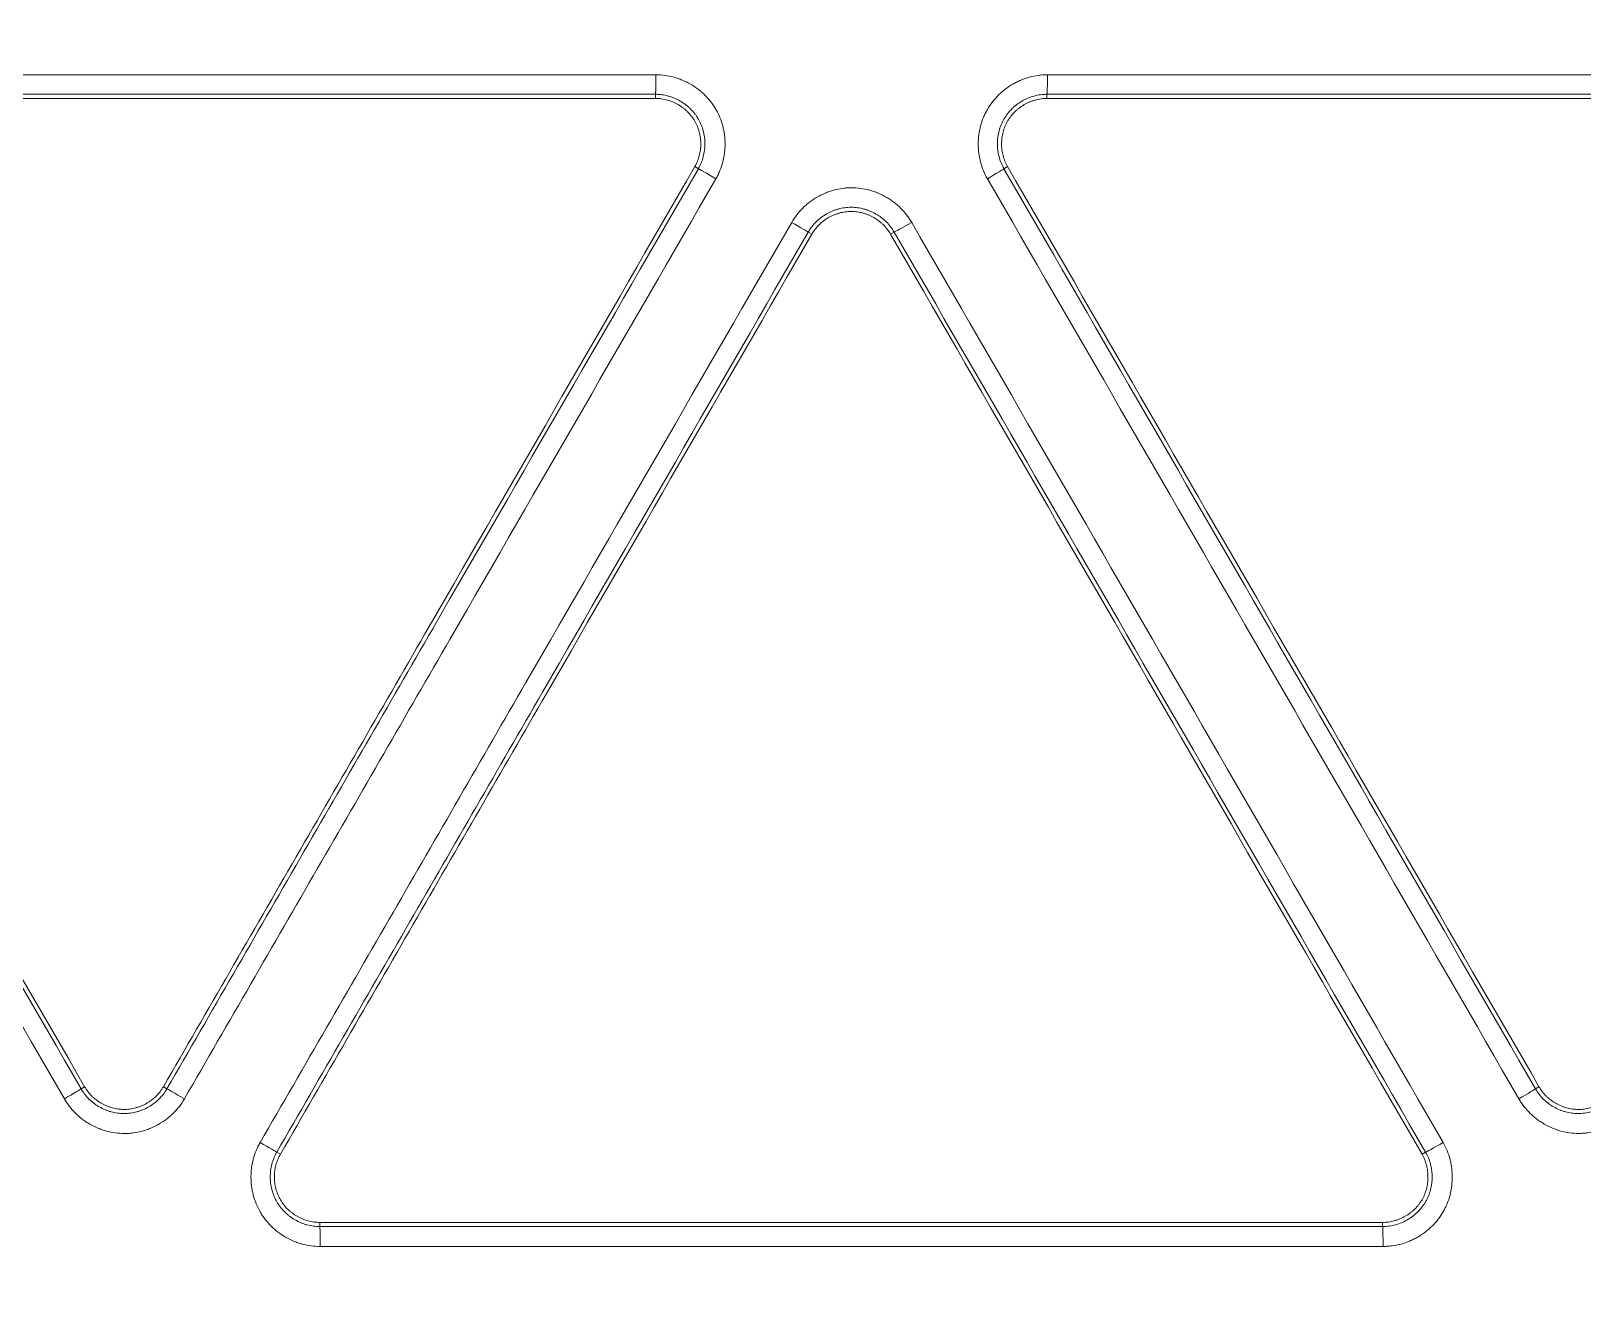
# Model space of a CAD drawing. Header units: inches. Extents: x 405346 to 489838, y -25612 to 14934.
# Drawn here: x 462932.48 to 462969.83, y 4199.66 to 4230.5 of the extents above; entities that cross this region are included whole.
import ezdxf

# ---------------------------------------------------------------- set-up
doc = ezdxf.new("R2010")
doc.units = ezdxf.units.IN
doc.header["$LTSCALE"] = 200
doc.header["$MEASUREMENT"] = 0
doc.layers.add('SS-EQ', color=2, linetype='Continuous', lineweight=20)

# ---------------------------------------------------------------- blocks, each defined once
blk = doc.blocks.new('4way무풍')
at = {"layer": 'SS-EQ'}
for p, q in [((152.775, -92.55), (152.774, -92.45)), ((162.196, -92.45), (162.196, -92.55)), ((153.808, -94.241), (153.722, -94.192)), ((161.249, -94.192), (161.162, -94.242)), ((156.538, -95.817), (156.451, -95.767)), ((158.519, -95.767), (158.433, -95.817)), ((138.953, -116.39), (139.039, -116.34)), ((140.935, -116.34), (141.021, -116.39)), ((173.949, -116.39), (174.036, -116.34)), ((143.663, -117.915), (143.75, -117.966)), ((171.221, -117.966), (171.307, -117.916)), ((144.698, -119.607), (144.698, -119.707)), ((170.273, -119.707), (170.273, -119.607))]:
    blk.add_line(p, q, dxfattribs=at)
for centre, major_axis, ratio, start_param, end_param in [((152.774, -91.976), (0, -0.474), 0.024767, 0.034917, 1.563028), ((162.196, -91.977), (0, -0.474), 0.026498, 0.034919, 1.563838), ((154.218, -94.478), (-0.41, 0.237), 0.005566, 4.686959, 6.248278), ((160.752, -94.478), (0.41, 0.237), 0.019345, 4.731269, 6.248272), ((156.041, -95.53), (-0.41, 0.237), 0.005739, 3.1765, 4.686779), ((158.929, -95.53), (0.41, 0.237), 0.019355, 3.176506, 4.730762), ((138.542, -116.626), (-0.41, -0.237), 0.020383, 1.581252, 3.106679), ((141.431, -116.626), (0.41, -0.237), 0.000494, 3.176499, 4.735575), ((173.539, -116.627), (0.41, 0.237), 0.020469, 4.731232, 6.248271), ((143.253, -117.679), (0.41, -0.237), 0.000296, 4.735729, 6.248279), ((171.717, -117.679), (0.41, 0.237), 0.02047, 3.176507, 4.730656), ((144.698, -120.18), (0, 0.474), 0.020009, 4.700276, 6.248114), ((170.272, -120.18), (0, 0.474), 0.02548, 4.703386, 6.248174)]:
    blk.add_ellipse(centre, major_axis=major_axis, ratio=ratio, start_param=start_param, end_param=end_param, dxfattribs=at)
for points, knots in [([(346.359, 0), (346.359, -27.812), (346.359, -55.624), (346.359, -97.341), (346.359, -111.247), (346.359, -139.059), (346.359, -152.965), (346.359, -180.777), (346.359, -194.683), (346.359, -222.494), (346.359, -236.4), (346.359, -257.259), (346.358, -264.212), (346.359, -272.903), (346.359, -274.641), (346.359, -277.249), (346.359, -278.118), (346.358, -279.856), (346.358, -280.725), (346.358, -282.029), (346.358, -282.463), (346.358, -283.333), (346.359, -283.767), (346.359, -284.419), (346.359, -284.636), (346.359, -285.071), (346.358, -285.288), (346.355, -285.723), (346.353, -285.94), (346.346, -286.374), (346.341, -286.592), (346.322, -287.243), (346.305, -287.678), (346.262, -288.546), (346.236, -288.98), (346.174, -289.849), (346.138, -290.283), (346.078, -290.934), (346.057, -291.151), (346.012, -291.585), (345.894, -292.666), (345.748, -293.741), (345.479, -295.45), (345.327, -296.299), (344.817, -298.834), (344.407, -300.505), (343.687, -302.982), (343.172, -304.624), (342.294, -307.059), (341.638, -308.663), (341.119, -309.858), (340.941, -310.256), (340.714, -310.751), (340.668, -310.85), (340.576, -311.047), (340.437, -311.343), (339.919, -312.422), (339.029, -314.158), (338.177, -315.66), (336.854, -317.881), (335.912, -319.32), (334.41, -321.418), (333.379, -322.796), (331.741, -324.801), (330.589, -326.095), (329.702, -327.051), (329.403, -327.366), (329.024, -327.758), (328.947, -327.836), (328.795, -327.992), (328.566, -328.224), (327.719, -329.07), (326.303, -330.412), (324.35, -332.111), (322.332, -333.722), (320.944, -334.738), (319.535, -335.724), (318.819, -336.202), (317.367, -337.13), (315.893, -338.028), (314.376, -338.866), (313.222, -339.473), (312.835, -339.671), (312.249, -339.963), (312.054, -340.059), (311.662, -340.249), (309.896, -341.094), (308.103, -341.848), (305.68, -342.75), (304.055, -343.316), (302.408, -343.813), (299.923, -344.506), (298.245, -344.898), (295.697, -345.382), (294.842, -345.525), (293.766, -345.682), (293.551, -345.712), (293.12, -345.771), (292.903, -345.799), (292.254, -345.88), (291.821, -345.929), (290.523, -346.062), (289.657, -346.132), (288.357, -346.21), (287.924, -346.232), (287.057, -346.265), (286.624, -346.277), (285.974, -346.288), (285.757, -346.291), (285.323, -346.293), (285.107, -346.294), (284.673, -346.294), (284.456, -346.294), (284.023, -346.294), (283.806, -346.293), (283.156, -346.293), (282.722, -346.293), (281.855, -346.293), (281.421, -346.293), (280.121, -346.293), (279.253, -346.294), (277.519, -346.294), (276.652, -346.294), (274.051, -346.294), (272.316, -346.294), (267.113, -346.294), (263.645, -346.293), (256.708, -346.293), (253.239, -346.294), (242.833, -346.294), (235.896, -346.294), (222.022, -346.294), (215.084, -346.294), (194.273, -346.294), (180.399, -346.294), (152.65, -346.294), (138.775, -346.294), (111.027, -346.294), (97.152, -346.294), (69.404, -346.294), (55.529, -346.294), (34.718, -346.294), (27.78, -346.294), (13.906, -346.294), (6.969, -346.294), (0.032, -346.294)], [0, 0, 0, 0, 0.125, 0.125, 0.1875, 0.1875, 0.25, 0.25, 0.3125, 0.3125, 0.375, 0.375, 0.40625, 0.40625, 0.414063, 0.414063, 0.417969, 0.417969, 0.421875, 0.421875, 0.423828, 0.423828, 0.425781, 0.425781, 0.426758, 0.426758, 0.427734, 0.427734, 0.428711, 0.428711, 0.429688, 0.429688, 0.431641, 0.431641, 0.433594, 0.433594, 0.435547, 0.435547, 0.436523, 0.436523, 0.4375, 0.441406, 0.441406, 0.445313, 0.445313, 0.453125, 0.453125, 0.457031, 0.460938, 0.464844, 0.464844, 0.466797, 0.466797, 0.467285, 0.467285, 0.467773, 0.46875, 0.472656, 0.476563, 0.476563, 0.484375, 0.484375, 0.488281, 0.492188, 0.496094, 0.496094, 0.498047, 0.498047, 0.498535, 0.498535, 0.499023, 0.5, 0.503906, 0.507813, 0.511719, 0.515625, 0.515625, 0.519531, 0.519531, 0.523438, 0.527344, 0.527344, 0.529297, 0.529297, 0.530273, 0.530273, 0.53125, 0.539063, 0.539063, 0.542969, 0.546875, 0.546875, 0.554688, 0.554688, 0.558594, 0.558594, 0.55957, 0.55957, 0.560547, 0.560547, 0.5625, 0.5625, 0.566406, 0.566406, 0.568359, 0.568359, 0.570313, 0.570313, 0.571289, 0.571289, 0.572266, 0.572266, 0.573242, 0.573242, 0.574219, 0.574219, 0.576172, 0.576172, 0.578125, 0.578125, 0.582031, 0.582031, 0.585938, 0.585938, 0.59375, 0.59375, 0.609375, 0.609375, 0.625, 0.625, 0.65625, 0.65625, 0.6875, 0.6875, 0.75, 0.75, 0.8125, 0.8125, 0.875, 0.875, 0.9375, 0.9375, 0.96875, 0.96875, 1, 1, 1, 1]), ([(0.032, -345.099), (6.961, -345.099), (13.891, -345.099), (27.75, -345.099), (34.679, -345.099), (55.467, -345.099), (69.326, -345.098), (97.044, -345.098), (110.903, -345.097), (138.621, -345.096), (152.48, -345.096), (180.197, -345.094), (194.056, -345.092), (214.845, -345.09), (221.774, -345.089), (235.633, -345.086), (242.562, -345.085), (256.421, -345.082), (263.351, -345.081), (272.013, -345.079), (273.745, -345.079), (276.343, -345.079), (277.21, -345.078), (278.942, -345.078), (279.808, -345.077), (281.107, -345.076), (281.541, -345.076), (282.407, -345.076), (282.84, -345.076), (283.706, -345.076), (284.139, -345.076), (284.789, -345.074), (285.005, -345.074), (285.438, -345.071), (285.655, -345.069), (286.304, -345.06), (286.737, -345.049), (287.602, -345.017), (288.034, -344.997), (289.33, -344.922), (290.194, -344.853), (291.488, -344.722), (291.92, -344.673), (292.566, -344.593), (292.782, -344.566), (293.212, -344.508), (294.286, -344.358), (295.351, -344.18), (297.891, -343.699), (299.563, -343.307), (302.039, -342.615), (303.679, -342.118), (305.297, -341.551), (307.709, -340.648), (309.296, -339.976), (311.056, -339.138), (311.349, -338.996), (311.641, -338.853), (311.836, -338.756), (311.933, -338.707), (312.418, -338.464), (312.803, -338.265), (313.951, -337.656), (314.704, -337.236), (316.19, -336.364), (316.921, -335.913), (318.363, -334.982), (319.073, -334.502), (320.472, -333.511), (321.849, -332.491), (323.849, -330.872), (325.784, -329.163), (327.03, -327.964), (327.795, -327.195), (327.947, -327.041), (328.25, -326.729), (328.401, -326.573), (328.849, -326.102), (329.145, -325.785), (330.019, -324.826), (331.153, -323.527), (332.763, -321.515), (333.776, -320.132), (334.759, -318.728), (335.235, -318.016), (336.157, -316.57), (336.603, -315.837), (337.465, -314.35), (338.296, -312.842), (339.065, -311.291), (339.481, -310.406), (339.527, -310.308), (339.618, -310.111), (339.754, -309.815), (340.065, -309.123), (340.322, -308.527), (340.821, -307.331), (341.451, -305.727), (342.288, -303.291), (342.776, -301.648), (343.454, -299.169), (343.836, -297.496), (344.302, -294.959), (344.439, -294.108), (344.619, -292.825), (344.702, -292.181), (344.786, -291.427), (344.82, -291.104), (344.842, -290.888), (344.853, -290.779), (344.946, -289.807), (345.01, -288.942), (345.078, -287.644), (345.096, -287.212), (345.116, -286.563), (345.122, -286.347), (345.13, -285.914), (345.133, -285.698), (345.138, -285.266), (345.139, -285.049), (345.14, -284.617), (345.14, -284.4), (345.141, -283.752), (345.141, -283.319), (345.141, -282.67), (345.141, -282.454), (345.141, -282.021), (345.141, -281.805), (345.142, -281.156), (345.142, -280.724), (345.143, -279.426), (345.143, -278.561), (345.144, -276.831), (345.144, -275.966), (345.145, -273.37), (345.145, -271.64), (345.146, -262.989), (345.148, -256.069), (345.152, -235.306), (345.154, -221.465), (345.157, -193.782), (345.159, -179.94), (345.161, -152.257), (345.161, -138.416), (345.162, -110.732), (345.163, -69.208), (345.164, -27.683), (345.164, 0)], [0, 0, 0, 0, 0.03125, 0.03125, 0.0625, 0.0625, 0.125, 0.125, 0.1875, 0.1875, 0.25, 0.25, 0.3125, 0.3125, 0.34375, 0.34375, 0.375, 0.375, 0.40625, 0.40625, 0.414063, 0.414063, 0.417969, 0.417969, 0.421875, 0.421875, 0.423828, 0.423828, 0.425781, 0.425781, 0.427734, 0.427734, 0.428711, 0.428711, 0.429688, 0.429688, 0.431641, 0.431641, 0.433594, 0.433594, 0.4375, 0.4375, 0.439453, 0.439453, 0.44043, 0.44043, 0.441406, 0.445313, 0.445313, 0.453125, 0.453125, 0.457031, 0.460938, 0.460938, 0.46875, 0.46875, 0.469727, 0.470215, 0.470215, 0.470703, 0.470703, 0.472656, 0.472656, 0.476563, 0.476563, 0.480469, 0.480469, 0.484375, 0.484375, 0.488281, 0.492188, 0.496094, 0.5, 0.5, 0.500977, 0.500977, 0.501953, 0.501953, 0.503906, 0.503906, 0.507813, 0.511719, 0.515625, 0.515625, 0.519531, 0.519531, 0.523438, 0.523438, 0.527344, 0.53125, 0.53125, 0.531738, 0.531738, 0.532227, 0.533203, 0.535156, 0.535156, 0.539063, 0.542969, 0.546875, 0.546875, 0.554688, 0.554688, 0.558594, 0.558594, 0.560547, 0.561523, 0.562012, 0.562012, 0.5625, 0.5625, 0.566406, 0.566406, 0.568359, 0.568359, 0.569336, 0.569336, 0.570313, 0.570313, 0.571289, 0.571289, 0.572266, 0.572266, 0.574219, 0.574219, 0.575195, 0.575195, 0.576172, 0.576172, 0.578125, 0.578125, 0.582031, 0.582031, 0.585938, 0.585938, 0.59375, 0.59375, 0.625, 0.625, 0.6875, 0.6875, 0.75, 0.75, 0.8125, 0.8125, 0.875, 1, 1, 1, 1]), ([(127.209, -91.981), (131.472, -91.981), (135.735, -91.981), (144.26, -91.981), (148.523, -91.98), (152.786, -91.98)], [0, 0, 0, 0, 0.5, 0.5, 1, 1, 1, 1]), ([(152.786, -91.98), (152.859, -91.98), (152.932, -91.985), (153.075, -92.005), (153.146, -92.019), (153.251, -92.047), (153.286, -92.058), (153.338, -92.076), (153.355, -92.082), (153.39, -92.095), (153.406, -92.102), (153.491, -92.137), (153.62, -92.201), (153.741, -92.282), (153.814, -92.337), (153.828, -92.349), (153.857, -92.372), (153.899, -92.407), (153.939, -92.444), (154.016, -92.521), (154.064, -92.575), (154.13, -92.661), (154.151, -92.69), (154.192, -92.751), (154.212, -92.782), (154.267, -92.877), (154.33, -93.007), (154.376, -93.145), (154.4, -93.233), (154.404, -93.25), (154.412, -93.286), (154.416, -93.304), (154.427, -93.358), (154.432, -93.394), (154.446, -93.502), (154.451, -93.574), (154.451, -93.683), (154.449, -93.738), (154.445, -93.792), (154.441, -93.829), (154.439, -93.847), (154.428, -93.938), (154.4, -94.08), (154.354, -94.217), (154.313, -94.318), (154.298, -94.352), (154.266, -94.418), (154.248, -94.45), (154.23, -94.482)], [0, 0, 0, 0, 0.0625, 0.0625, 0.125, 0.125, 0.15625, 0.15625, 0.171875, 0.171875, 0.1875, 0.1875, 0.25, 0.3125, 0.3125, 0.328125, 0.328125, 0.34375, 0.375, 0.375, 0.4375, 0.4375, 0.46875, 0.46875, 0.5, 0.5, 0.5625, 0.625, 0.625, 0.640625, 0.640625, 0.65625, 0.65625, 0.6875, 0.6875, 0.75, 0.75, 0.78125, 0.796875, 0.796875, 0.8125, 0.8125, 0.875, 0.9375, 0.9375, 0.96875, 0.96875, 1, 1, 1, 1]), ([(160.764, -94.482), (160.727, -94.418), (160.695, -94.353), (160.64, -94.219), (160.617, -94.15), (160.589, -94.045), (160.581, -94.009), (160.571, -93.955), (160.568, -93.937), (160.562, -93.901), (160.559, -93.883), (160.547, -93.793), (160.538, -93.648), (160.547, -93.503), (160.559, -93.412), (160.562, -93.394), (160.568, -93.358), (160.571, -93.34), (160.581, -93.286), (160.589, -93.251), (160.617, -93.146), (160.64, -93.077), (160.681, -92.977), (160.696, -92.944), (160.728, -92.878), (160.746, -92.845), (160.801, -92.751), (160.881, -92.63), (160.977, -92.522), (161.042, -92.457), (161.055, -92.445), (161.082, -92.42), (161.096, -92.408), (161.137, -92.372), (161.165, -92.349), (161.252, -92.282), (161.312, -92.242), (161.406, -92.188), (161.455, -92.162), (161.504, -92.139), (161.537, -92.123), (161.554, -92.116), (161.638, -92.081), (161.776, -92.034), (161.918, -92.005), (162.026, -91.99), (162.062, -91.986), (162.135, -91.981), (162.172, -91.98), (162.209, -91.98)], [0, 0, 0, 0, 0.0625, 0.0625, 0.125, 0.125, 0.15625, 0.15625, 0.171875, 0.171875, 0.1875, 0.1875, 0.25, 0.3125, 0.3125, 0.328125, 0.328125, 0.34375, 0.34375, 0.375, 0.375, 0.4375, 0.4375, 0.46875, 0.46875, 0.5, 0.5, 0.5625, 0.625, 0.625, 0.640625, 0.640625, 0.65625, 0.65625, 0.6875, 0.6875, 0.75, 0.75, 0.78125, 0.796875, 0.796875, 0.8125, 0.8125, 0.875, 0.9375, 0.9375, 0.96875, 0.96875, 1, 1, 1, 1]), ([(152.774, -92.45), (148.512, -92.45), (144.25, -92.45), (135.725, -92.45), (131.462, -92.45), (127.2, -92.45)], [0, 0, 0, 0, 0.5, 0.5, 1, 1, 1, 1]), ([(152.775, -92.55), (148.512, -92.55), (144.25, -92.55), (135.725, -92.55), (131.462, -92.55), (127.2, -92.55)], [0, 0, 0, 0, 0.5, 0.5, 1, 1, 1, 1]), ([(153.808, -94.241), (153.81, -94.238), (153.812, -94.236), (153.815, -94.23), (153.82, -94.221), (153.824, -94.213), (153.834, -94.195), (153.84, -94.184), (153.857, -94.148), (153.867, -94.124), (153.897, -94.052), (153.929, -93.954), (153.949, -93.852), (153.957, -93.787), (153.959, -93.773), (153.961, -93.747), (153.962, -93.734), (153.965, -93.695), (153.966, -93.669), (153.966, -93.591), (153.962, -93.54), (153.952, -93.462), (153.948, -93.437), (153.938, -93.385), (153.932, -93.36), (153.913, -93.284), (153.896, -93.235), (153.857, -93.139), (153.834, -93.092), (153.795, -93.024), (153.781, -93.002), (153.752, -92.959), (153.737, -92.938), (153.689, -92.876), (153.655, -92.837), (153.599, -92.783), (153.571, -92.756), (153.541, -92.731), (153.52, -92.714), (153.51, -92.706), (153.458, -92.667), (153.371, -92.609), (153.279, -92.563), (153.206, -92.533), (153.182, -92.523), (153.132, -92.506), (153.107, -92.499), (153.032, -92.478), (152.982, -92.468), (152.905, -92.457), (152.866, -92.453), (152.82, -92.451), (152.797, -92.45), (152.788, -92.45), (152.781, -92.45), (152.778, -92.45), (152.774, -92.45)], [0, 0, 0, 0, 0.003906, 0.003906, 0.007812, 0.015625, 0.015625, 0.03125, 0.03125, 0.0625, 0.0625, 0.125, 0.1875, 0.1875, 0.203125, 0.203125, 0.21875, 0.21875, 0.25, 0.25, 0.3125, 0.3125, 0.34375, 0.34375, 0.375, 0.375, 0.4375, 0.4375, 0.5, 0.5, 0.53125, 0.53125, 0.5625, 0.5625, 0.625, 0.625, 0.65625, 0.671875, 0.671875, 0.6875, 0.6875, 0.75, 0.8125, 0.8125, 0.84375, 0.84375, 0.875, 0.875, 0.9375, 0.9375, 0.96875, 0.984375, 0.992188, 0.996094, 0.996094, 1, 1, 1, 1]), ([(152.775, -92.55), (152.823, -92.55), (152.871, -92.553), (152.965, -92.566), (153.058, -92.586), (153.148, -92.617), (153.215, -92.644), (153.237, -92.654), (153.279, -92.676), (153.3, -92.687), (153.362, -92.723), (153.402, -92.749), (153.459, -92.792), (153.477, -92.807), (153.513, -92.839), (153.531, -92.855), (153.582, -92.906), (153.645, -92.977), (153.698, -93.056), (153.734, -93.118), (153.746, -93.139), (153.767, -93.182), (153.776, -93.204), (153.803, -93.27), (153.818, -93.315), (153.836, -93.384), (153.844, -93.419), (153.85, -93.454), (153.854, -93.478), (153.856, -93.49), (153.863, -93.549), (153.869, -93.645), (153.863, -93.739), (153.854, -93.811), (153.851, -93.834), (153.842, -93.881), (153.836, -93.905), (153.818, -93.974), (153.803, -94.019), (153.767, -94.107), (153.746, -94.15), (153.722, -94.192)], [0, 0, 0, 0, 0.0625, 0.0625, 0.125, 0.1875, 0.1875, 0.21875, 0.21875, 0.25, 0.25, 0.3125, 0.3125, 0.34375, 0.34375, 0.375, 0.375, 0.4375, 0.5, 0.5, 0.53125, 0.53125, 0.5625, 0.5625, 0.625, 0.625, 0.65625, 0.671875, 0.671875, 0.6875, 0.6875, 0.75, 0.8125, 0.8125, 0.84375, 0.84375, 0.875, 0.875, 0.9375, 0.9375, 1, 1, 1, 1]), ([(162.196, -92.45), (162.193, -92.45), (162.19, -92.45), (162.183, -92.45), (162.173, -92.45), (162.164, -92.451), (162.144, -92.451), (162.131, -92.452), (162.091, -92.455), (162.065, -92.457), (161.988, -92.468), (161.887, -92.489), (161.788, -92.523), (161.728, -92.548), (161.716, -92.553), (161.692, -92.564), (161.657, -92.581), (161.622, -92.599), (161.555, -92.638), (161.512, -92.667), (161.45, -92.714), (161.429, -92.731), (161.39, -92.765), (161.371, -92.783), (161.315, -92.838), (161.28, -92.877), (161.217, -92.959), (161.188, -93.002), (161.149, -93.07), (161.136, -93.093), (161.113, -93.14), (161.103, -93.164), (161.073, -93.236), (161.057, -93.285), (161.037, -93.36), (161.029, -93.398), (161.022, -93.437), (161.017, -93.463), (161.016, -93.476), (161.007, -93.541), (161.001, -93.645), (161.007, -93.748), (161.017, -93.826), (161.021, -93.852), (161.031, -93.903), (161.037, -93.929), (161.057, -94.004), (161.073, -94.053), (161.103, -94.125), (161.119, -94.161), (161.14, -94.202), (161.151, -94.222), (161.155, -94.23), (161.159, -94.236), (161.16, -94.239), (161.162, -94.242)], [0, 0, 0, 0, 0.003906, 0.003906, 0.007813, 0.015625, 0.015625, 0.03125, 0.03125, 0.0625, 0.0625, 0.125, 0.1875, 0.1875, 0.203125, 0.203125, 0.21875, 0.25, 0.25, 0.3125, 0.3125, 0.34375, 0.34375, 0.375, 0.375, 0.4375, 0.4375, 0.5, 0.5, 0.53125, 0.53125, 0.5625, 0.5625, 0.625, 0.625, 0.65625, 0.671875, 0.671875, 0.6875, 0.6875, 0.75, 0.8125, 0.8125, 0.84375, 0.84375, 0.875, 0.875, 0.9375, 0.9375, 0.96875, 0.984375, 0.992188, 0.996094, 0.996094, 1, 1, 1, 1]), ([(161.249, -94.192), (161.225, -94.15), (161.203, -94.106), (161.167, -94.018), (161.138, -93.928), (161.119, -93.835), (161.112, -93.775), (161.11, -93.763), (161.108, -93.739), (161.105, -93.703), (161.104, -93.668), (161.104, -93.596), (161.107, -93.549), (161.116, -93.478), (161.12, -93.454), (161.129, -93.407), (161.135, -93.384), (161.153, -93.314), (161.183, -93.224), (161.225, -93.139), (161.261, -93.076), (161.274, -93.056), (161.3, -93.016), (161.314, -92.997), (161.358, -92.941), (161.39, -92.905), (161.44, -92.855), (161.466, -92.831), (161.494, -92.808), (161.513, -92.793), (161.522, -92.785), (161.57, -92.749), (161.649, -92.696), (161.734, -92.654), (161.801, -92.626), (161.823, -92.617), (161.868, -92.602), (161.891, -92.595), (161.96, -92.576), (162.007, -92.566), (162.101, -92.553), (162.148, -92.55), (162.196, -92.55)], [0, 0, 0, 0, 0.0625, 0.0625, 0.125, 0.1875, 0.1875, 0.203125, 0.203125, 0.21875, 0.25, 0.25, 0.3125, 0.3125, 0.34375, 0.34375, 0.375, 0.375, 0.4375, 0.5, 0.5, 0.53125, 0.53125, 0.5625, 0.5625, 0.625, 0.625, 0.65625, 0.671875, 0.671875, 0.6875, 0.6875, 0.75, 0.8125, 0.8125, 0.84375, 0.84375, 0.875, 0.875, 0.9375, 0.9375, 1, 1, 1, 1]), ([(126.165, -94.242), (128.297, -97.933), (130.428, -101.624), (134.69, -109.007), (136.821, -112.699), (138.953, -116.39)], [0, 0, 0, 0, 0.5, 0.5, 1, 1, 1, 1]), ([(126.252, -94.192), (128.383, -97.883), (130.514, -101.574), (134.777, -108.957), (136.908, -112.649), (139.039, -116.34)], [0, 0, 0, 0, 0.5, 0.5, 1, 1, 1, 1]), ([(140.935, -116.34), (142, -114.494), (143.066, -112.649), (145.197, -108.957), (146.263, -107.111), (149.46, -101.574), (151.591, -97.883), (153.722, -94.192)], [0, 0, 0, 0, 0.25, 0.25, 0.5, 0.5, 1, 1, 1, 1]), ([(141.021, -116.39), (142.087, -114.544), (143.152, -112.698), (145.283, -109.007), (146.349, -107.161), (149.546, -101.624), (151.677, -97.933), (153.808, -94.241)], [0, 0, 0, 0, 0.25, 0.25, 0.5, 0.5, 1, 1, 1, 1]), ([(138.552, -116.632), (136.42, -112.941), (134.289, -109.249), (130.027, -101.866), (127.896, -98.175), (125.764, -94.483)], [0, 0, 0, 0, 0.5, 0.5, 1, 1, 1, 1]), ([(154.23, -94.482), (152.099, -98.174), (149.967, -101.865), (146.77, -107.403), (145.704, -109.249), (143.572, -112.94), (142.506, -114.786), (141.44, -116.632)], [0, 0, 0, 0, 0.5, 0.5, 0.75, 0.75, 1, 1, 1, 1]), ([(156.053, -95.534), (156.089, -95.47), (156.13, -95.41), (156.218, -95.295), (156.266, -95.241), (156.344, -95.164), (156.37, -95.14), (156.412, -95.103), (156.426, -95.092), (156.454, -95.068), (156.469, -95.057), (156.541, -95.002), (156.662, -94.922), (156.792, -94.857), (156.876, -94.822), (156.893, -94.815), (156.927, -94.802), (156.945, -94.796), (156.996, -94.778), (157.031, -94.767), (157.136, -94.739), (157.207, -94.725), (157.315, -94.71), (157.351, -94.706), (157.424, -94.701), (157.46, -94.7), (157.57, -94.7), (157.715, -94.71), (157.857, -94.739), (157.945, -94.763), (157.962, -94.768), (157.997, -94.778), (158.015, -94.784), (158.066, -94.802), (158.101, -94.815), (158.201, -94.857), (158.266, -94.889), (158.36, -94.943), (158.407, -94.972), (158.452, -95.003), (158.481, -95.024), (158.496, -95.035), (158.569, -95.091), (158.679, -95.186), (158.775, -95.294), (158.841, -95.38), (158.863, -95.41), (158.904, -95.471), (158.923, -95.502), (158.941, -95.534)], [0, 0, 0, 0, 0.0625, 0.0625, 0.125, 0.125, 0.15625, 0.15625, 0.171875, 0.171875, 0.1875, 0.1875, 0.25, 0.3125, 0.3125, 0.328125, 0.328125, 0.34375, 0.34375, 0.375, 0.375, 0.4375, 0.4375, 0.46875, 0.46875, 0.5, 0.5, 0.5625, 0.625, 0.625, 0.640625, 0.640625, 0.65625, 0.65625, 0.6875, 0.6875, 0.75, 0.75, 0.78125, 0.796875, 0.796875, 0.8125, 0.8125, 0.875, 0.9375, 0.9375, 0.96875, 0.96875, 1, 1, 1, 1]), ([(158.519, -95.767), (158.518, -95.765), (158.516, -95.762), (158.513, -95.756), (158.508, -95.748), (158.503, -95.739), (158.492, -95.722), (158.485, -95.711), (158.463, -95.679), (158.448, -95.658), (158.4, -95.596), (158.331, -95.518), (158.252, -95.45), (158.2, -95.411), (158.19, -95.403), (158.168, -95.388), (158.136, -95.365), (158.103, -95.345), (158.035, -95.306), (157.989, -95.283), (157.917, -95.253), (157.893, -95.244), (157.843, -95.227), (157.818, -95.219), (157.743, -95.198), (157.692, -95.188), (157.589, -95.174), (157.538, -95.17), (157.459, -95.17), (157.433, -95.171), (157.381, -95.174), (157.355, -95.177), (157.278, -95.188), (157.227, -95.198), (157.152, -95.219), (157.115, -95.23), (157.078, -95.243), (157.053, -95.253), (157.041, -95.258), (156.981, -95.283), (156.887, -95.329), (156.801, -95.386), (156.739, -95.434), (156.718, -95.45), (156.679, -95.485), (156.66, -95.503), (156.604, -95.557), (156.57, -95.596), (156.522, -95.658), (156.499, -95.689), (156.474, -95.728), (156.462, -95.747), (156.457, -95.756), (156.454, -95.761), (156.452, -95.764), (156.451, -95.767)], [0, 0, 0, 0, 0.003906, 0.003906, 0.007812, 0.015625, 0.015625, 0.03125, 0.03125, 0.0625, 0.0625, 0.125, 0.1875, 0.1875, 0.203125, 0.203125, 0.21875, 0.25, 0.25, 0.3125, 0.3125, 0.34375, 0.34375, 0.375, 0.375, 0.4375, 0.4375, 0.5, 0.5, 0.53125, 0.53125, 0.5625, 0.5625, 0.625, 0.625, 0.65625, 0.671875, 0.671875, 0.6875, 0.6875, 0.75, 0.8125, 0.8125, 0.84375, 0.84375, 0.875, 0.875, 0.9375, 0.9375, 0.96875, 0.984375, 0.992188, 0.996094, 0.996094, 1, 1, 1, 1]), ([(143.263, -117.684), (144.329, -115.838), (145.395, -113.993), (147.526, -110.301), (148.592, -108.455), (151.789, -102.917), (153.921, -99.226), (156.053, -95.534)], [0, 0, 0, 0, 0.25, 0.25, 0.5, 0.5, 1, 1, 1, 1]), ([(156.538, -95.817), (156.562, -95.775), (156.589, -95.735), (156.647, -95.66), (156.71, -95.589), (156.782, -95.527), (156.83, -95.49), (156.84, -95.483), (156.859, -95.469), (156.889, -95.449), (156.919, -95.43), (156.981, -95.394), (157.024, -95.373), (157.09, -95.346), (157.112, -95.337), (157.157, -95.322), (157.18, -95.314), (157.25, -95.296), (157.343, -95.277), (157.438, -95.27), (157.51, -95.27), (157.534, -95.271), (157.582, -95.274), (157.605, -95.277), (157.676, -95.286), (157.722, -95.296), (157.791, -95.315), (157.825, -95.325), (157.859, -95.338), (157.881, -95.346), (157.892, -95.351), (157.948, -95.374), (158.033, -95.416), (158.112, -95.469), (158.169, -95.512), (158.188, -95.527), (158.224, -95.559), (158.242, -95.575), (158.293, -95.625), (158.324, -95.661), (158.382, -95.736), (158.409, -95.775), (158.433, -95.817)], [0, 0, 0, 0, 0.0625, 0.0625, 0.125, 0.1875, 0.1875, 0.203125, 0.203125, 0.21875, 0.25, 0.25, 0.3125, 0.3125, 0.34375, 0.34375, 0.375, 0.375, 0.4375, 0.5, 0.5, 0.53125, 0.53125, 0.5625, 0.5625, 0.625, 0.625, 0.65625, 0.671875, 0.671875, 0.6875, 0.6875, 0.75, 0.8125, 0.8125, 0.84375, 0.84375, 0.875, 0.875, 0.9375, 0.9375, 1, 1, 1, 1]), ([(156.451, -95.767), (154.32, -99.458), (152.188, -103.15), (148.992, -108.687), (147.926, -110.533), (145.795, -114.224), (144.729, -116.07), (143.663, -117.915)], [0, 0, 0, 0, 0.5, 0.5, 0.75, 0.75, 1, 1, 1, 1]), ([(156.538, -95.817), (154.407, -99.509), (152.275, -103.2), (149.078, -108.737), (148.013, -110.583), (145.882, -114.274), (144.816, -116.12), (143.75, -117.966)], [0, 0, 0, 0, 0.5, 0.5, 0.75, 0.75, 1, 1, 1, 1]), ([(138.953, -116.39), (138.954, -116.393), (138.956, -116.396), (138.959, -116.401), (138.964, -116.41), (138.969, -116.418), (138.98, -116.435), (138.987, -116.446), (139.009, -116.479), (139.024, -116.5), (139.072, -116.561), (139.141, -116.639), (139.22, -116.707), (139.272, -116.746), (139.282, -116.754), (139.304, -116.769), (139.336, -116.792), (139.369, -116.812), (139.437, -116.851), (139.483, -116.874), (139.555, -116.904), (139.579, -116.913), (139.629, -116.93), (139.654, -116.938), (139.729, -116.959), (139.78, -116.969), (139.883, -116.983), (139.935, -116.987), (140.013, -116.987), (140.039, -116.986), (140.091, -116.982), (140.117, -116.98), (140.194, -116.969), (140.245, -116.959), (140.32, -116.938), (140.357, -116.927), (140.394, -116.913), (140.419, -116.904), (140.431, -116.899), (140.491, -116.874), (140.585, -116.828), (140.671, -116.77), (140.733, -116.723), (140.753, -116.706), (140.793, -116.672), (140.812, -116.654), (140.868, -116.599), (140.902, -116.56), (140.95, -116.499), (140.973, -116.467), (140.997, -116.429), (141.009, -116.41), (141.014, -116.401), (141.018, -116.395), (141.019, -116.393), (141.021, -116.39)], [0, 0, 0, 0, 0.003906, 0.003906, 0.007812, 0.015625, 0.015625, 0.03125, 0.03125, 0.0625, 0.0625, 0.125, 0.1875, 0.1875, 0.203125, 0.203125, 0.21875, 0.25, 0.25, 0.3125, 0.3125, 0.34375, 0.34375, 0.375, 0.375, 0.4375, 0.4375, 0.5, 0.5, 0.53125, 0.53125, 0.5625, 0.5625, 0.625, 0.625, 0.65625, 0.671875, 0.671875, 0.6875, 0.6875, 0.75, 0.8125, 0.8125, 0.84375, 0.84375, 0.875, 0.875, 0.9375, 0.9375, 0.96875, 0.984375, 0.992187, 0.996094, 0.996094, 1, 1, 1, 1]), ([(140.935, -116.34), (140.911, -116.382), (140.884, -116.422), (140.825, -116.497), (140.762, -116.568), (140.69, -116.631), (140.643, -116.667), (140.633, -116.674), (140.613, -116.688), (140.584, -116.708), (140.553, -116.727), (140.491, -116.763), (140.449, -116.784), (140.383, -116.812), (140.361, -116.82), (140.315, -116.836), (140.292, -116.843), (140.223, -116.862), (140.13, -116.881), (140.035, -116.887), (139.963, -116.887), (139.939, -116.886), (139.891, -116.883), (139.867, -116.881), (139.797, -116.871), (139.75, -116.861), (139.682, -116.842), (139.648, -116.832), (139.614, -116.82), (139.591, -116.811), (139.58, -116.807), (139.525, -116.783), (139.439, -116.741), (139.36, -116.688), (139.303, -116.645), (139.285, -116.63), (139.248, -116.598), (139.231, -116.582), (139.18, -116.532), (139.148, -116.496), (139.09, -116.421), (139.063, -116.382), (139.039, -116.34)], [0, 0, 0, 0, 0.0625, 0.0625, 0.125, 0.1875, 0.1875, 0.203125, 0.203125, 0.21875, 0.25, 0.25, 0.3125, 0.3125, 0.34375, 0.34375, 0.375, 0.375, 0.4375, 0.5, 0.5, 0.53125, 0.53125, 0.5625, 0.5625, 0.625, 0.625, 0.65625, 0.671875, 0.671875, 0.6875, 0.6875, 0.75, 0.8125, 0.8125, 0.84375, 0.84375, 0.875, 0.875, 0.9375, 0.9375, 1, 1, 1, 1]), ([(173.949, -116.39), (173.951, -116.393), (173.953, -116.396), (173.956, -116.401), (173.961, -116.41), (173.966, -116.418), (173.977, -116.435), (173.984, -116.446), (174.006, -116.479), (174.021, -116.5), (174.069, -116.561), (174.138, -116.639), (174.216, -116.707), (174.269, -116.747), (174.279, -116.754), (174.3, -116.769), (174.333, -116.792), (174.366, -116.812), (174.433, -116.851), (174.48, -116.874), (174.552, -116.904), (174.576, -116.913), (174.625, -116.93), (174.651, -116.938), (174.726, -116.959), (174.777, -116.969), (174.879, -116.983), (174.931, -116.987), (175.01, -116.987), (175.036, -116.986), (175.088, -116.982), (175.114, -116.98), (175.191, -116.969), (175.242, -116.959), (175.317, -116.938), (175.354, -116.927), (175.391, -116.913), (175.415, -116.904), (175.428, -116.899), (175.488, -116.874), (175.581, -116.828), (175.668, -116.77), (175.73, -116.723), (175.75, -116.706), (175.79, -116.672), (175.809, -116.654), (175.864, -116.599), (175.899, -116.56), (175.946, -116.499), (175.969, -116.467), (175.994, -116.429), (176.006, -116.41), (176.011, -116.401), (176.014, -116.395), (176.016, -116.393), (176.018, -116.39)], [0, 0, 0, 0, 0.003906, 0.003906, 0.007812, 0.015625, 0.015625, 0.03125, 0.03125, 0.0625, 0.0625, 0.125, 0.1875, 0.1875, 0.203125, 0.203125, 0.21875, 0.25, 0.25, 0.3125, 0.3125, 0.34375, 0.34375, 0.375, 0.375, 0.4375, 0.4375, 0.5, 0.5, 0.53125, 0.53125, 0.5625, 0.5625, 0.625, 0.625, 0.65625, 0.671875, 0.671875, 0.6875, 0.6875, 0.75, 0.8125, 0.8125, 0.84375, 0.84375, 0.875, 0.875, 0.9375, 0.9375, 0.96875, 0.984375, 0.992187, 0.996094, 0.996094, 1, 1, 1, 1]), ([(175.932, -116.34), (175.908, -116.382), (175.881, -116.422), (175.822, -116.497), (175.759, -116.568), (175.687, -116.631), (175.639, -116.667), (175.63, -116.674), (175.61, -116.688), (175.58, -116.708), (175.55, -116.727), (175.488, -116.763), (175.446, -116.784), (175.38, -116.812), (175.357, -116.82), (175.312, -116.836), (175.289, -116.843), (175.22, -116.862), (175.127, -116.881), (175.032, -116.887), (174.96, -116.887), (174.936, -116.886), (174.888, -116.883), (174.864, -116.881), (174.794, -116.871), (174.747, -116.861), (174.678, -116.842), (174.644, -116.832), (174.611, -116.82), (174.588, -116.811), (174.577, -116.807), (174.522, -116.783), (174.436, -116.741), (174.357, -116.688), (174.3, -116.645), (174.281, -116.63), (174.245, -116.598), (174.228, -116.582), (174.177, -116.532), (174.145, -116.496), (174.087, -116.421), (174.06, -116.382), (174.036, -116.34)], [0, 0, 0, 0, 0.0625, 0.0625, 0.125, 0.1875, 0.1875, 0.203125, 0.203125, 0.21875, 0.25, 0.25, 0.3125, 0.3125, 0.34375, 0.34375, 0.375, 0.375, 0.4375, 0.5, 0.5, 0.53125, 0.53125, 0.5625, 0.5625, 0.625, 0.625, 0.65625, 0.671875, 0.671875, 0.6875, 0.6875, 0.75, 0.8125, 0.8125, 0.84375, 0.84375, 0.875, 0.875, 0.9375, 0.9375, 1, 1, 1, 1]), ([(141.44, -116.632), (141.404, -116.696), (141.363, -116.756), (141.275, -116.871), (141.227, -116.925), (141.149, -117.002), (141.123, -117.027), (141.081, -117.063), (141.067, -117.075), (141.039, -117.098), (141.024, -117.109), (140.952, -117.164), (140.831, -117.245), (140.701, -117.309), (140.617, -117.344), (140.6, -117.351), (140.566, -117.364), (140.548, -117.37), (140.497, -117.388), (140.462, -117.399), (140.357, -117.427), (140.286, -117.442), (140.178, -117.456), (140.142, -117.46), (140.069, -117.465), (140.033, -117.466), (139.923, -117.466), (139.778, -117.456), (139.636, -117.428), (139.548, -117.404), (139.531, -117.399), (139.496, -117.388), (139.478, -117.382), (139.426, -117.364), (139.392, -117.351), (139.292, -117.309), (139.227, -117.277), (139.133, -117.223), (139.086, -117.194), (139.041, -117.163), (139.011, -117.142), (138.997, -117.131), (138.924, -117.076), (138.814, -116.98), (138.718, -116.872), (138.652, -116.786), (138.63, -116.756), (138.589, -116.695), (138.57, -116.664), (138.552, -116.632)], [0, 0, 0, 0, 0.0625, 0.0625, 0.125, 0.125, 0.15625, 0.15625, 0.171875, 0.171875, 0.1875, 0.1875, 0.25, 0.3125, 0.3125, 0.328125, 0.328125, 0.34375, 0.34375, 0.375, 0.375, 0.4375, 0.4375, 0.46875, 0.46875, 0.5, 0.5, 0.5625, 0.625, 0.625, 0.640625, 0.640625, 0.65625, 0.65625, 0.6875, 0.6875, 0.75, 0.75, 0.78125, 0.796875, 0.796875, 0.8125, 0.8125, 0.875, 0.9375, 0.9375, 0.96875, 0.96875, 1, 1, 1, 1]), ([(176.441, -116.63), (176.404, -116.694), (176.363, -116.754), (176.275, -116.869), (176.227, -116.923), (176.149, -117), (176.123, -117.025), (176.081, -117.061), (176.067, -117.073), (176.039, -117.096), (176.025, -117.107), (175.952, -117.162), (175.831, -117.243), (175.701, -117.307), (175.617, -117.343), (175.6, -117.349), (175.566, -117.362), (175.548, -117.369), (175.497, -117.386), (175.462, -117.397), (175.357, -117.425), (175.286, -117.44), (175.179, -117.454), (175.142, -117.458), (175.07, -117.463), (175.033, -117.464), (174.923, -117.464), (174.778, -117.454), (174.636, -117.426), (174.548, -117.402), (174.531, -117.397), (174.496, -117.386), (174.478, -117.38), (174.427, -117.362), (174.393, -117.349), (174.292, -117.308), (174.227, -117.275), (174.133, -117.221), (174.087, -117.192), (174.041, -117.161), (174.012, -117.14), (173.997, -117.129), (173.924, -117.074), (173.815, -116.978), (173.719, -116.87), (173.652, -116.784), (173.63, -116.754), (173.589, -116.693), (173.57, -116.662), (173.552, -116.631)], [0, 0, 0, 0, 0.0625, 0.0625, 0.125, 0.125, 0.15625, 0.15625, 0.171875, 0.171875, 0.1875, 0.1875, 0.25, 0.3125, 0.3125, 0.328125, 0.328125, 0.34375, 0.34375, 0.375, 0.375, 0.4375, 0.4375, 0.46875, 0.46875, 0.5, 0.5, 0.5625, 0.625, 0.625, 0.640625, 0.640625, 0.65625, 0.65625, 0.6875, 0.6875, 0.75, 0.75, 0.78125, 0.796875, 0.796875, 0.8125, 0.8125, 0.875, 0.9375, 0.9375, 0.96875, 0.96875, 1, 1, 1, 1]), ([(144.707, -120.186), (144.634, -120.186), (144.561, -120.181), (144.418, -120.162), (144.347, -120.147), (144.242, -120.119), (144.207, -120.108), (144.155, -120.09), (144.138, -120.084), (144.103, -120.071), (144.086, -120.064), (144.002, -120.029), (143.873, -119.965), (143.752, -119.884), (143.679, -119.829), (143.664, -119.818), (143.636, -119.794), (143.594, -119.759), (143.554, -119.722), (143.477, -119.646), (143.429, -119.591), (143.363, -119.505), (143.341, -119.476), (143.301, -119.415), (143.281, -119.384), (143.226, -119.289), (143.163, -119.159), (143.117, -119.021), (143.093, -118.933), (143.089, -118.916), (143.081, -118.88), (143.077, -118.862), (143.066, -118.808), (143.061, -118.772), (143.047, -118.664), (143.042, -118.592), (143.042, -118.483), (143.044, -118.429), (143.048, -118.374), (143.051, -118.338), (143.054, -118.319), (143.065, -118.229), (143.093, -118.086), (143.139, -117.949), (143.18, -117.848), (143.195, -117.814), (143.227, -117.748), (143.245, -117.716), (143.263, -117.684)], [0, 0, 0, 0, 0.0625, 0.0625, 0.125, 0.125, 0.15625, 0.15625, 0.171875, 0.171875, 0.1875, 0.1875, 0.25, 0.3125, 0.3125, 0.328125, 0.328125, 0.34375, 0.375, 0.375, 0.4375, 0.4375, 0.46875, 0.46875, 0.5, 0.5, 0.5625, 0.625, 0.625, 0.640625, 0.640625, 0.65625, 0.65625, 0.6875, 0.6875, 0.75, 0.75, 0.78125, 0.796875, 0.796875, 0.8125, 0.8125, 0.875, 0.9375, 0.9375, 0.96875, 0.96875, 1, 1, 1, 1]), ([(143.663, -117.915), (143.662, -117.918), (143.66, -117.921), (143.657, -117.927), (143.652, -117.935), (143.647, -117.944), (143.638, -117.961), (143.632, -117.973), (143.615, -118.009), (143.604, -118.032), (143.575, -118.105), (143.542, -118.203), (143.523, -118.305), (143.514, -118.37), (143.513, -118.383), (143.51, -118.409), (143.509, -118.422), (143.507, -118.462), (143.506, -118.488), (143.506, -118.565), (143.509, -118.617), (143.519, -118.694), (143.524, -118.72), (143.533, -118.772), (143.539, -118.797), (143.559, -118.873), (143.576, -118.922), (143.615, -119.018), (143.638, -119.065), (143.677, -119.133), (143.691, -119.155), (143.72, -119.198), (143.735, -119.219), (143.783, -119.281), (143.817, -119.32), (143.873, -119.374), (143.901, -119.401), (143.931, -119.426), (143.952, -119.443), (143.962, -119.451), (144.014, -119.49), (144.101, -119.548), (144.194, -119.594), (144.266, -119.624), (144.29, -119.633), (144.34, -119.651), (144.365, -119.658), (144.44, -119.679), (144.491, -119.689), (144.568, -119.7), (144.607, -119.704), (144.652, -119.706), (144.675, -119.707), (144.685, -119.707), (144.691, -119.707), (144.695, -119.707), (144.698, -119.707)], [0, 0, 0, 0, 0.003906, 0.003906, 0.007812, 0.015625, 0.015625, 0.03125, 0.03125, 0.0625, 0.0625, 0.125, 0.1875, 0.1875, 0.203125, 0.203125, 0.21875, 0.21875, 0.25, 0.25, 0.3125, 0.3125, 0.34375, 0.34375, 0.375, 0.375, 0.4375, 0.4375, 0.5, 0.5, 0.53125, 0.53125, 0.5625, 0.5625, 0.625, 0.625, 0.65625, 0.671875, 0.671875, 0.6875, 0.6875, 0.75, 0.8125, 0.8125, 0.84375, 0.84375, 0.875, 0.875, 0.9375, 0.9375, 0.96875, 0.984375, 0.992187, 0.996094, 0.996094, 1, 1, 1, 1]), ([(144.698, -119.607), (144.65, -119.607), (144.602, -119.604), (144.507, -119.591), (144.414, -119.572), (144.324, -119.541), (144.258, -119.513), (144.236, -119.503), (144.193, -119.482), (144.172, -119.47), (144.11, -119.435), (144.071, -119.408), (144.014, -119.365), (143.995, -119.35), (143.959, -119.318), (143.942, -119.302), (143.891, -119.252), (143.828, -119.18), (143.774, -119.101), (143.738, -119.039), (143.727, -119.018), (143.706, -118.975), (143.696, -118.953), (143.669, -118.887), (143.654, -118.842), (143.636, -118.773), (143.629, -118.738), (143.622, -118.703), (143.618, -118.679), (143.617, -118.667), (143.609, -118.608), (143.603, -118.513), (143.609, -118.418), (143.618, -118.347), (143.622, -118.323), (143.631, -118.276), (143.636, -118.252), (143.655, -118.183), (143.669, -118.138), (143.705, -118.05), (143.726, -118.007), (143.75, -117.966)], [0, 0, 0, 0, 0.0625, 0.0625, 0.125, 0.1875, 0.1875, 0.21875, 0.21875, 0.25, 0.25, 0.3125, 0.3125, 0.34375, 0.34375, 0.375, 0.375, 0.4375, 0.5, 0.5, 0.53125, 0.53125, 0.5625, 0.5625, 0.625, 0.625, 0.65625, 0.671875, 0.671875, 0.6875, 0.6875, 0.75, 0.8125, 0.8125, 0.84375, 0.84375, 0.875, 0.875, 0.9375, 0.9375, 1, 1, 1, 1]), ([(170.273, -119.707), (170.276, -119.707), (170.279, -119.707), (170.286, -119.707), (170.296, -119.707), (170.306, -119.706), (170.325, -119.706), (170.338, -119.705), (170.378, -119.702), (170.404, -119.7), (170.481, -119.689), (170.582, -119.668), (170.681, -119.634), (170.741, -119.609), (170.753, -119.603), (170.777, -119.592), (170.812, -119.576), (170.846, -119.557), (170.914, -119.518), (170.957, -119.489), (171.019, -119.442), (171.039, -119.426), (171.079, -119.391), (171.098, -119.374), (171.154, -119.319), (171.222, -119.241), (171.281, -119.155), (171.32, -119.087), (171.332, -119.064), (171.355, -119.017), (171.366, -118.993), (171.395, -118.921), (171.411, -118.872), (171.431, -118.797), (171.44, -118.759), (171.447, -118.72), (171.451, -118.694), (171.453, -118.681), (171.461, -118.616), (171.468, -118.512), (171.461, -118.409), (171.451, -118.331), (171.447, -118.305), (171.437, -118.254), (171.431, -118.229), (171.411, -118.153), (171.395, -118.104), (171.366, -118.032), (171.35, -117.996), (171.329, -117.956), (171.318, -117.936), (171.313, -117.927), (171.31, -117.921), (171.308, -117.919), (171.307, -117.916)], [0, 0, 0, 0, 0.003906, 0.003906, 0.007812, 0.015625, 0.015625, 0.03125, 0.03125, 0.0625, 0.0625, 0.125, 0.1875, 0.1875, 0.203125, 0.203125, 0.21875, 0.25, 0.25, 0.3125, 0.3125, 0.34375, 0.34375, 0.375, 0.375, 0.4375, 0.5, 0.5, 0.53125, 0.53125, 0.5625, 0.5625, 0.625, 0.625, 0.65625, 0.671875, 0.671875, 0.6875, 0.6875, 0.75, 0.8125, 0.8125, 0.84375, 0.84375, 0.875, 0.875, 0.9375, 0.9375, 0.96875, 0.984375, 0.992188, 0.996094, 0.996094, 1, 1, 1, 1]), ([(171.221, -117.966), (171.245, -118.007), (171.266, -118.051), (171.302, -118.139), (171.332, -118.229), (171.35, -118.323), (171.359, -118.394), (171.361, -118.418), (171.364, -118.466), (171.365, -118.49), (171.365, -118.561), (171.362, -118.608), (171.353, -118.679), (171.349, -118.703), (171.34, -118.75), (171.335, -118.773), (171.316, -118.843), (171.286, -118.933), (171.245, -119.019), (171.209, -119.081), (171.196, -119.101), (171.169, -119.141), (171.155, -119.16), (171.111, -119.217), (171.08, -119.252), (171.029, -119.302), (171.003, -119.326), (170.975, -119.349), (170.957, -119.365), (170.947, -119.372), (170.9, -119.408), (170.82, -119.461), (170.735, -119.503), (170.669, -119.531), (170.646, -119.54), (170.601, -119.555), (170.578, -119.562), (170.509, -119.581), (170.463, -119.591), (170.369, -119.604), (170.321, -119.607), (170.273, -119.607)], [0, 0, 0, 0, 0.0625, 0.0625, 0.125, 0.1875, 0.1875, 0.21875, 0.21875, 0.25, 0.25, 0.3125, 0.3125, 0.34375, 0.34375, 0.375, 0.375, 0.4375, 0.5, 0.5, 0.53125, 0.53125, 0.5625, 0.5625, 0.625, 0.625, 0.65625, 0.671875, 0.671875, 0.6875, 0.6875, 0.75, 0.8125, 0.8125, 0.84375, 0.84375, 0.875, 0.875, 0.9375, 0.9375, 1, 1, 1, 1]), ([(171.729, -117.683), (171.766, -117.746), (171.798, -117.812), (171.853, -117.946), (171.876, -118.014), (171.904, -118.12), (171.912, -118.155), (171.922, -118.209), (171.925, -118.227), (171.931, -118.263), (171.934, -118.281), (171.946, -118.372), (171.955, -118.516), (171.946, -118.661), (171.934, -118.752), (171.931, -118.77), (171.925, -118.806), (171.922, -118.824), (171.912, -118.878), (171.904, -118.913), (171.876, -119.018), (171.853, -119.087), (171.812, -119.188), (171.797, -119.221), (171.765, -119.286), (171.747, -119.319), (171.693, -119.414), (171.612, -119.534), (171.516, -119.643), (171.451, -119.707), (171.438, -119.72), (171.411, -119.745), (171.397, -119.757), (171.356, -119.793), (171.328, -119.816), (171.241, -119.882), (171.181, -119.922), (171.087, -119.977), (171.038, -120.002), (170.989, -120.026), (170.956, -120.041), (170.939, -120.048), (170.855, -120.084), (170.717, -120.131), (170.575, -120.16), (170.467, -120.175), (170.431, -120.178), (170.358, -120.183), (170.321, -120.185), (170.284, -120.185)], [0, 0, 0, 0, 0.0625, 0.0625, 0.125, 0.125, 0.15625, 0.15625, 0.171875, 0.171875, 0.1875, 0.1875, 0.25, 0.3125, 0.3125, 0.328125, 0.328125, 0.34375, 0.34375, 0.375, 0.375, 0.4375, 0.4375, 0.46875, 0.46875, 0.5, 0.5, 0.5625, 0.625, 0.625, 0.640625, 0.640625, 0.65625, 0.65625, 0.6875, 0.6875, 0.75, 0.75, 0.78125, 0.796875, 0.796875, 0.8125, 0.8125, 0.875, 0.9375, 0.9375, 0.96875, 0.96875, 1, 1, 1, 1]), ([(144.698, -119.607), (146.829, -119.607), (148.961, -119.607), (153.223, -119.607), (155.355, -119.607), (161.748, -119.607), (166.011, -119.607), (170.273, -119.607)], [0, 0, 0, 0, 0.25, 0.25, 0.5, 0.5, 1, 1, 1, 1]), ([(144.698, -119.707), (146.829, -119.707), (148.961, -119.707), (153.223, -119.707), (155.355, -119.707), (161.748, -119.707), (166.011, -119.707), (170.273, -119.707)], [0, 0, 0, 0, 0.25, 0.25, 0.5, 0.5, 1, 1, 1, 1]), ([(170.284, -120.185), (166.022, -120.185), (159.628, -120.185), (153.233, -120.185), (148.97, -120.186), (146.839, -120.186), (144.707, -120.186)], [0, 0, 0, 0, 0.5, 0.75, 0.75, 1, 1, 1, 1])]:
    blk.add_open_spline(points, degree=3, knots=knots, dxfattribs=at)
for points in [[(162.209, -91.98), (170.735, -91.979), (179.26, -91.979), (187.786, -91.979)], [(187.771, -92.45), (179.247, -92.45), (170.722, -92.45), (162.196, -92.45)], [(187.771, -92.55), (179.247, -92.55), (170.722, -92.55), (162.196, -92.55)], [(161.162, -94.242), (165.424, -101.625), (169.687, -109.007), (173.949, -116.39)], [(161.249, -94.192), (165.511, -101.575), (169.774, -108.957), (174.036, -116.34)], [(173.552, -116.631), (169.289, -109.248), (165.027, -101.865), (160.764, -94.482)], [(158.941, -95.534), (163.204, -102.917), (167.467, -110.3), (171.729, -117.683)], [(171.221, -117.966), (166.958, -110.583), (162.696, -103.2), (158.433, -95.817)], [(171.307, -117.916), (167.044, -110.533), (162.782, -103.15), (158.519, -95.767)]]:
    blk.add_open_spline(points, degree=3, dxfattribs=at)

msp = doc.modelspace()

# ---------------------------------------------------------------- block references
msp.add_blockref('4way무풍', (462794.732, 4321.426))

doc.saveas('drawing.dxf')
